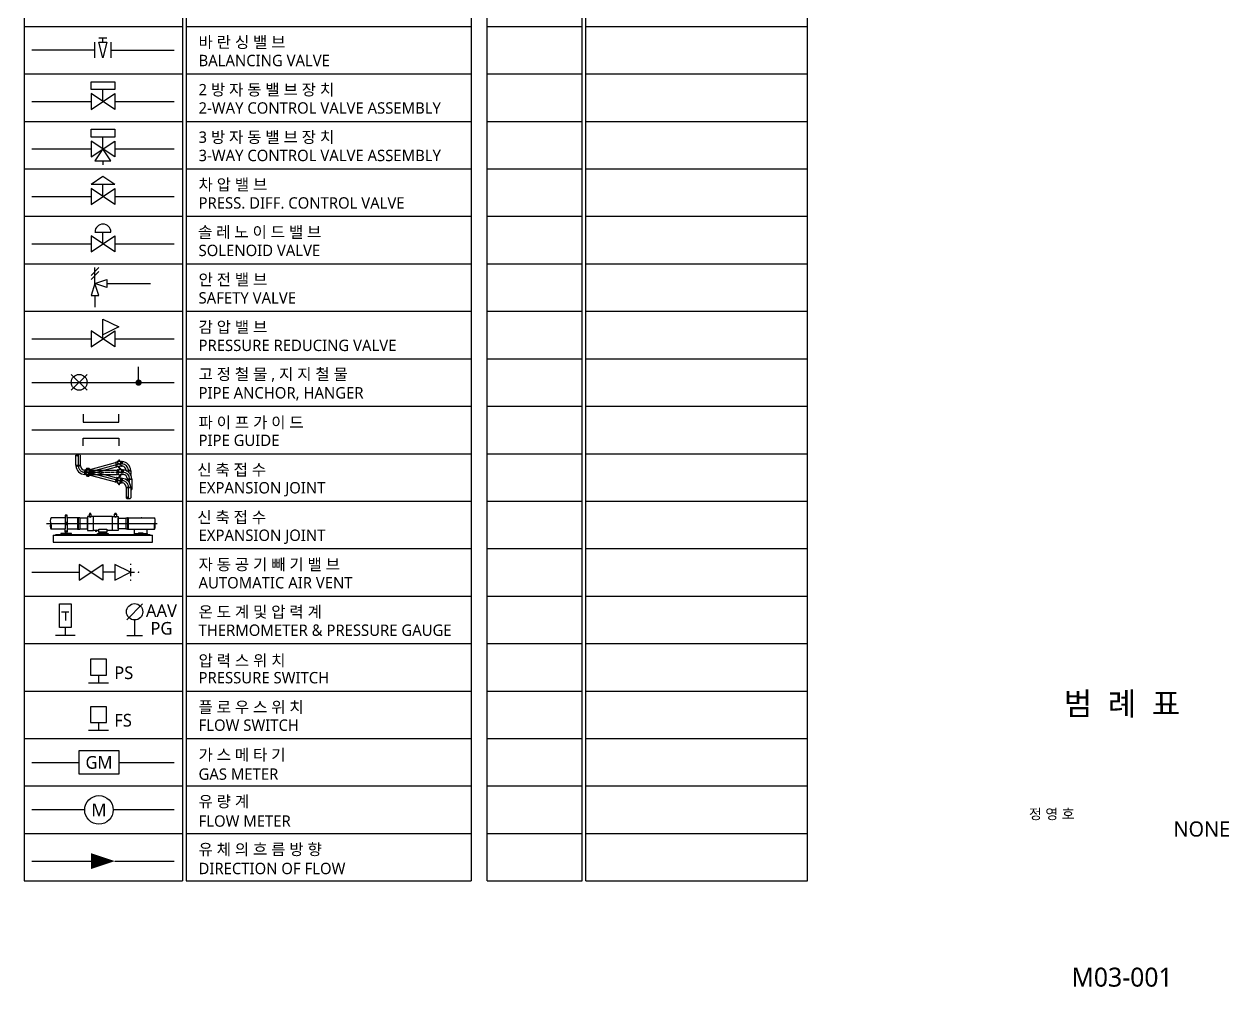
# Model space of a CAD drawing. Header units: millimetres. Extents: x 920 to 1637, y 26 to 565.
# Drawn here: x 1319.5 to 1636.5, y 27.6 to 281.1 of the extents above; entities that cross this region are included whole.
import ezdxf
from ezdxf.enums import TextEntityAlignment as Align

# ---------------------------------------------------------------- set-up
doc = ezdxf.new("R2010")
doc.units = ezdxf.units.MM
for name, pattern in [('BORDER2', [0.875, 0.25, -0.125, 0.25, -0.125, 0, -0.125]), ('CENTER', [35, 30, -2, 1, -2]), ('CENTER2', [32.5, 30, -1, 0.5, -1]), ('HIDDEN', [0.375, 0.25, -0.125])]:
    doc.linetypes.add(name, pattern=pattern)
for name, color, linetype in [('BACK', 8, 'Continuous'), ('PIPE', 3, 'Continuous'), ('SYMBOL', 7, 'Continuous'), ('TE', 2, 'Continuous'), ('TEXT', 2, 'Continuous')]:
    doc.layers.add(name, color=color, linetype=linetype)
doc.styles.add('맑은고딕', font='malgun.ttf')
doc.styles.add('스타일1', font='malgun.ttf')

msp = doc.modelspace()

# ---------------------------------------------------------------- linework, layer by layer
at = {"layer": 'BACK', "color": 5}
for p, q in [((1441.29, 55.5), (1441.29, 529.51)), ((1466.29, 55.5), (1466.29, 529.51)), ((1467.28, 55.5), (1467.28, 529.51)), ((1525.61, 55.5), (1525.61, 529.51)), ((1319.46, 518), (1319.46, 55.5)), ((1437.12, 518), (1437.12, 55.5)), ((1361.13, 405.5), (1361.13, 55.5)), ((1362.12, 405.5), (1362.12, 55.5)), ((1319.46, 280.5), (1361.13, 280.5)), ((1362.12, 280.5), (1437.12, 280.5)), ((1441.29, 280.5), (1466.29, 280.5)), ((1467.28, 280.5), (1525.61, 280.5)), ((1319.46, 268), (1361.13, 268)), ((1362.12, 268), (1437.12, 268)), ((1441.29, 268), (1466.29, 268)), ((1467.28, 268), (1525.61, 268)), ((1319.46, 255.5), (1361.13, 255.5)), ((1362.12, 255.5), (1437.12, 255.5)), ((1441.29, 255.5), (1466.29, 255.5)), ((1467.28, 255.5), (1525.61, 255.5)), ((1319.46, 243), (1361.13, 243)), ((1362.12, 243), (1437.12, 243)), ((1441.29, 243), (1466.29, 243)), ((1467.28, 243), (1525.61, 243)), ((1319.46, 230.5), (1361.13, 230.5)), ((1362.12, 230.5), (1437.12, 230.5)), ((1441.29, 230.5), (1466.29, 230.5)), ((1467.28, 230.5), (1525.61, 230.5)), ((1319.46, 218), (1361.13, 218)), ((1362.12, 218), (1437.12, 218)), ((1441.29, 218), (1466.29, 218)), ((1467.28, 218), (1525.61, 218)), ((1319.46, 205.5), (1361.13, 205.5)), ((1362.12, 205.5), (1437.12, 205.5)), ((1441.29, 205.5), (1466.29, 205.5)), ((1467.28, 205.5), (1525.61, 205.5)), ((1319.46, 193), (1361.13, 193)), ((1362.12, 193), (1437.12, 193)), ((1441.29, 193), (1466.29, 193)), ((1467.28, 193), (1525.61, 193)), ((1319.46, 180.5), (1361.13, 180.5)), ((1362.12, 180.5), (1437.12, 180.5)), ((1441.29, 180.5), (1466.29, 180.5)), ((1467.28, 180.5), (1525.61, 180.5)), ((1319.46, 168), (1361.13, 168)), ((1362.12, 168), (1437.12, 168)), ((1441.29, 168), (1466.29, 168)), ((1467.28, 168), (1525.61, 168)), ((1319.46, 155.5), (1361.13, 155.5)), ((1362.12, 155.5), (1437.12, 155.5)), ((1441.29, 155.5), (1466.29, 155.5)), ((1467.28, 155.5), (1525.61, 155.5)), ((1319.46, 143), (1361.13, 143)), ((1362.12, 143), (1437.12, 143)), ((1441.29, 143), (1466.29, 143)), ((1467.28, 143), (1525.61, 143)), ((1319.46, 130.5), (1361.13, 130.5)), ((1362.12, 130.5), (1437.12, 130.5)), ((1441.29, 130.5), (1466.29, 130.5)), ((1467.28, 130.5), (1525.61, 130.5)), ((1319.46, 118), (1361.13, 118)), ((1362.12, 118), (1437.12, 118)), ((1441.29, 118), (1466.29, 118)), ((1467.28, 118), (1525.61, 118)), ((1319.46, 105.5), (1361.13, 105.5)), ((1362.12, 105.5), (1437.12, 105.5)), ((1441.29, 105.5), (1466.29, 105.5)), ((1467.28, 105.5), (1525.61, 105.5)), ((1319.46, 93), (1361.13, 93)), ((1362.12, 93), (1437.12, 93)), ((1441.29, 93), (1466.29, 93)), ((1467.28, 93), (1525.61, 93)), ((1319.46, 80.5), (1361.13, 80.5)), ((1362.12, 80.5), (1437.12, 80.5)), ((1441.29, 80.5), (1466.29, 80.5)), ((1467.28, 80.5), (1525.61, 80.5)), ((1319.46, 68), (1361.13, 68)), ((1362.12, 68), (1437.12, 68)), ((1441.29, 68), (1466.29, 68)), ((1467.28, 68), (1525.61, 68)), ((1319.46, 55.5), (1361.13, 55.5)), ((1362.12, 55.5), (1437.12, 55.5)), ((1441.29, 55.5), (1466.29, 55.5)), ((1467.28, 55.5), (1525.61, 55.5))]:
    msp.add_line(p, q, dxfattribs=at)
at = {"layer": 'PIPE', "linetype": 'Continuous'}
for p, q in [((1338.12, 274.28), (1321.46, 274.28)), ((1342.29, 274.28), (1358.96, 274.28)), ((1321.46, 260.73), (1337.08, 260.73)), ((1343.33, 260.73), (1358.96, 260.73)), ((1321.46, 248.23), (1337.08, 248.23)), ((1343.33, 248.23), (1358.96, 248.23)), ((1321.46, 235.73), (1337.08, 235.73)), ((1343.33, 235.73), (1358.96, 235.73)), ((1321.46, 223.23), (1337.08, 223.23)), ((1343.33, 223.23), (1358.96, 223.23)), ((1341.25, 212.82), (1352.71, 212.82)), ((1321.46, 198.23), (1337.08, 198.23)), ((1343.33, 198.23), (1358.96, 198.23)), ((1321.46, 186.78), (1358.96, 186.78)), ((1321.46, 174.28), (1358.96, 174.28)), ((1321.46, 136.78), (1333.96, 136.78)), ((1343.33, 136.78), (1340.21, 136.78)), ((1348.54, 124.21), (1348.54, 120.11)), ((1330.31, 122.19), (1330.31, 120.11)), ((1332.92, 120.11), (1327.71, 120.11)), ((1346.46, 120.11), (1350.62, 120.11)), ((1339.04, 109.69), (1339.04, 107.61)), ((1341.64, 107.61), (1336.43, 107.61)), ((1339.04, 97.19), (1339.04, 95.11)), ((1341.64, 95.11), (1336.43, 95.11)), ((1321.46, 86.71), (1333.96, 86.71)), ((1344.38, 86.71), (1358.96, 86.71)), ((1321.46, 74.28), (1335.41, 74.28)), ((1342.93, 74.28), (1358.96, 74.28)), ((1321.46, 60.73), (1337.08, 60.73)), ((1343.33, 60.73), (1358.96, 60.73))]:
    msp.add_line(p, q, dxfattribs=at)
at = {"layer": 'PIPE', "color": 4}
for p, q in [((1333.12, 164.93), (1333.12, 167.65)), ((1333.12, 164.93), (1334.28, 164.93)), ((1334.28, 164.93), (1334.28, 167.65)), ((1333.12, 164.81), (1334.28, 164.81)), ((1336.87, 162.35), (1343.51, 160.58)), ((1337.16, 163.45), (1343.8, 161.67)), ((1343.51, 160.58), (1343.65, 161.12)), ((1343.62, 160.55), (1343.76, 161.09)), ((1344.06, 160.43), (1343.62, 160.55)), ((1343.8, 161.67), (1343.65, 161.13)), ((1343.91, 161.64), (1343.76, 161.1)), ((1344.06, 161.6), (1343.91, 161.64)), ((1346.36, 159.21), (1347.52, 159.21)), ((1346.36, 159.09), (1346.36, 156.37)), ((1346.36, 159.09), (1347.52, 159.09)), ((1347.52, 159.09), (1347.52, 156.37))]:
    msp.add_line(p, q, dxfattribs=at)
at = {"layer": 'PIPE', "color": 1, "linetype": 'CENTER'}
for p, q in [((1333.7, 167.95), (1333.7, 164.81)), ((1335.45, 163.32), (1344.45, 160.91)), ((1346.93, 156.02), (1346.93, 159.21)), ((1325.38, 149.62), (1354.52, 149.62))]:
    msp.add_line(p, q, dxfattribs=at)
at = {"layer": 'PIPE', "color": 9}
for p, q in [((1335.45, 162.9), (1344.45, 165.31)), ((1336.87, 163.86), (1343.51, 165.64)), ((1337.05, 163.67), (1343.91, 163.67)), ((1337.05, 162.54), (1343.91, 162.54)), ((1337.16, 162.77), (1343.8, 164.55)), ((1347.8, 161.29), (1347.8, 158.56))]:
    msp.add_line(p, q, dxfattribs=at)
at = {"layer": 'PIPE', "color": 9, "linetype": 'HIDDEN'}
for p, q in [((1343.51, 165.64), (1343.65, 165.09)), ((1344.06, 165.79), (1343.62, 165.67)), ((1343.62, 165.67), (1343.76, 165.12)), ((1343.8, 164.55), (1343.65, 165.09)), ((1343.91, 164.58), (1343.76, 165.12)), ((1344.06, 166.03), (1344.06, 165.31)), ((1344.06, 166.03), (1344.83, 166.02)), ((1344.06, 164.59), (1344.06, 165.31)), ((1344.33, 166.24), (1344.56, 166.24)), ((1344.33, 166.03), (1344.33, 166.24)), ((1344.56, 166.02), (1344.33, 166.03)), ((1344.37, 166.3), (1344.37, 166.24)), ((1344.37, 166.24), (1344.52, 166.24)), ((1344.4, 165.37), (1344.37, 165.3)), ((1344.37, 165.3), (1344.42, 165.23)), ((1344.41, 166.32), (1344.39, 166.32)), ((1344.47, 165.38), (1344.4, 165.37)), ((1344.5, 166.32), (1344.41, 166.32)), ((1344.41, 166.3), (1344.41, 166.24)), ((1344.42, 165.23), (1344.49, 165.24)), ((1344.52, 165.32), (1344.47, 165.38)), ((1344.48, 166.3), (1344.48, 166.24)), ((1344.49, 165.24), (1344.52, 165.32)), ((1344.52, 166.24), (1344.52, 166.3)), ((1344.56, 166.24), (1344.56, 166.02)), ((1344.83, 166.02), (1344.83, 165.31)), ((1345.04, 165.87), (1344.83, 166.02)), ((1344.83, 164.59), (1344.83, 165.31)), ((1345.13, 165.87), (1345.04, 165.87)), ((1345.04, 165.87), (1345.04, 165.31)), ((1345.04, 164.74), (1345.04, 165.31)), ((1345.13, 165.87), (1345.13, 165.31)), ((1345.13, 164.74), (1345.13, 165.31)), ((1345.25, 165.87), (1345.25, 165.31)), ((1345.25, 164.74), (1345.25, 165.31)), ((1335.42, 163.68), (1335.42, 163.11)), ((1335.42, 163.68), (1335.42, 163.11)), ((1335.42, 162.54), (1335.42, 163.11)), ((1335.42, 162.54), (1335.42, 163.11)), ((1335.43, 163.11), (1345.6, 163.11)), ((1335.69, 163.68), (1335.54, 163.68)), ((1335.85, 163.68), (1335.54, 163.68)), ((1335.54, 163.68), (1335.54, 163.11)), ((1335.54, 163.68), (1335.54, 163.11)), ((1335.54, 162.54), (1335.54, 163.11)), ((1335.54, 162.54), (1335.54, 163.11)), ((1335.68, 163.7), (1336.43, 163.9)), ((1335.68, 163.7), (1335.87, 163.01)), ((1335.85, 163.83), (1335.85, 163.11)), ((1335.85, 163.83), (1336.63, 163.83)), ((1335.85, 162.39), (1335.85, 163.11)), ((1335.85, 162.39), (1336.63, 162.39)), ((1336.05, 162.31), (1335.87, 163.01)), ((1335.89, 163.98), (1336.11, 164.04)), ((1335.94, 163.77), (1335.89, 163.98)), ((1335.91, 164.05), (1335.93, 163.99)), ((1335.94, 164.08), (1335.92, 164.07)), ((1335.93, 163.99), (1336.07, 164.03)), ((1336.04, 164.1), (1335.94, 164.08)), ((1336.17, 163.83), (1335.94, 163.77)), ((1335.95, 164.06), (1335.96, 164)), ((1336.02, 164.08), (1336.04, 164.02)), ((1336.05, 162.31), (1336.8, 162.52)), ((1336.07, 164.03), (1336.06, 164.09)), ((1336.11, 164.04), (1336.17, 163.83)), ((1336.13, 164.04), (1336.36, 164.04)), ((1336.13, 163.83), (1336.13, 164.04)), ((1336.36, 163.83), (1336.13, 163.83)), ((1336.13, 162.39), (1336.13, 162.17)), ((1336.36, 162.39), (1336.13, 162.39)), ((1336.13, 162.17), (1336.36, 162.17)), ((1336.17, 164.11), (1336.17, 164.04)), ((1336.17, 164.04), (1336.32, 164.04)), ((1336.2, 163.17), (1336.17, 163.1)), ((1336.18, 163.16), (1336.17, 163.08)), ((1336.17, 163.1), (1336.21, 163.04)), ((1336.17, 163.08), (1336.23, 163.03)), ((1336.17, 162.11), (1336.17, 162.17)), ((1336.17, 162.17), (1336.32, 162.17)), ((1336.25, 163.19), (1336.18, 163.16)), ((1336.2, 164.12), (1336.19, 164.12)), ((1336.2, 162.1), (1336.19, 162.1)), ((1336.3, 164.12), (1336.2, 164.12)), ((1336.2, 164.11), (1336.2, 164.04)), ((1336.27, 163.18), (1336.2, 163.17)), ((1336.2, 162.11), (1336.2, 162.17)), ((1336.3, 162.1), (1336.2, 162.1)), ((1336.21, 163.04), (1336.29, 163.05)), ((1336.23, 163.03), (1336.3, 163.06)), ((1336.31, 163.14), (1336.25, 163.19)), ((1336.32, 163.12), (1336.27, 163.18)), ((1336.28, 164.11), (1336.28, 164.04)), ((1336.28, 162.11), (1336.28, 162.17)), ((1336.29, 163.05), (1336.32, 163.12)), ((1336.3, 163.06), (1336.31, 163.14)), ((1336.32, 164.04), (1336.32, 164.11)), ((1336.54, 162.44), (1336.32, 162.38)), ((1336.32, 162.38), (1336.37, 162.17)), ((1336.32, 162.17), (1336.32, 162.11)), ((1336.36, 164.04), (1336.36, 163.83)), ((1336.36, 162.17), (1336.36, 162.39)), ((1336.37, 162.17), (1336.6, 162.24)), ((1336.41, 162.18), (1336.56, 162.23)), ((1336.43, 162.13), (1336.41, 162.18)), ((1336.67, 163.81), (1336.43, 163.9)), ((1336.43, 163.9), (1336.62, 163.21)), ((1336.46, 162.14), (1336.45, 162.19)), ((1336.47, 162.12), (1336.45, 162.12)), ((1336.56, 162.15), (1336.47, 162.12)), ((1336.54, 162.16), (1336.52, 162.21)), ((1336.6, 162.24), (1336.54, 162.44)), ((1336.56, 162.23), (1336.58, 162.17)), ((1336.8, 162.52), (1336.62, 163.21)), ((1336.84, 163.67), (1336.63, 163.83)), ((1336.63, 163.83), (1336.63, 163.11)), ((1336.63, 162.39), (1336.63, 163.11)), ((1336.84, 162.54), (1336.63, 162.39)), ((1336.76, 163.83), (1336.67, 163.81)), ((1336.67, 163.81), (1336.82, 163.26)), ((1336.76, 163.83), (1336.91, 163.29)), ((1336.96, 162.72), (1336.8, 162.52)), ((1336.96, 162.72), (1336.82, 163.26)), ((1336.93, 163.68), (1336.84, 163.68)), ((1336.84, 163.68), (1336.84, 163.11)), ((1336.84, 162.54), (1336.84, 163.11)), ((1336.93, 162.54), (1336.84, 162.54)), ((1336.87, 163.86), (1337.02, 163.32)), ((1337.05, 162.74), (1336.91, 163.29)), ((1336.93, 163.68), (1336.93, 163.11)), ((1336.93, 162.54), (1336.93, 163.11)), ((1337.05, 162.74), (1336.96, 162.72)), ((1337.16, 162.77), (1337.02, 163.32)), ((1337.05, 163.67), (1337.05, 163.11)), ((1337.05, 162.54), (1337.05, 163.11)), ((1344.06, 164.62), (1343.91, 164.58)), ((1343.91, 163.68), (1343.91, 163.11)), ((1343.91, 162.54), (1343.91, 163.11)), ((1344.35, 163.67), (1344.03, 163.67)), ((1344.03, 163.67), (1344.03, 163.11)), ((1344.03, 162.54), (1344.03, 163.11)), ((1344.35, 162.54), (1344.03, 162.54)), ((1344.06, 164.59), (1344.83, 164.59)), ((1344.56, 164.59), (1344.33, 164.59)), ((1344.33, 164.59), (1344.33, 164.37)), ((1344.33, 164.37), (1344.56, 164.37)), ((1344.35, 163.83), (1344.35, 163.11)), ((1344.35, 163.83), (1345.12, 163.83)), ((1344.35, 162.39), (1344.35, 163.11)), ((1344.35, 162.39), (1345.12, 162.39)), ((1344.37, 164.31), (1344.37, 164.37)), ((1344.37, 164.37), (1344.52, 164.37)), ((1344.41, 164.29), (1344.39, 164.29)), ((1344.41, 164.31), (1344.41, 164.37)), ((1344.5, 164.29), (1344.41, 164.29)), ((1344.48, 164.31), (1344.48, 164.37)), ((1344.52, 164.37), (1344.52, 164.31)), ((1344.56, 164.37), (1344.56, 164.59)), ((1344.62, 163.83), (1344.62, 164.04)), ((1344.62, 164.04), (1344.85, 164.04)), ((1344.85, 163.83), (1344.62, 163.83)), ((1344.62, 162.39), (1344.62, 162.17)), ((1344.85, 162.39), (1344.62, 162.39)), ((1344.62, 162.17), (1344.85, 162.17)), ((1344.66, 164.11), (1344.66, 164.04)), ((1344.66, 164.04), (1344.81, 164.04)), ((1344.69, 163.17), (1344.66, 163.1)), ((1344.66, 163.1), (1344.71, 163.04)), ((1344.66, 162.11), (1344.66, 162.17)), ((1344.66, 162.17), (1344.81, 162.17)), ((1344.7, 164.12), (1344.68, 164.12)), ((1344.7, 162.1), (1344.68, 162.1)), ((1344.76, 163.18), (1344.69, 163.17)), ((1344.79, 164.12), (1344.7, 164.12)), ((1344.7, 164.11), (1344.7, 164.04)), ((1344.7, 162.11), (1344.7, 162.17)), ((1344.79, 162.1), (1344.7, 162.1)), ((1344.71, 163.04), (1344.78, 163.05)), ((1344.81, 163.12), (1344.76, 163.18)), ((1344.77, 164.11), (1344.77, 164.04)), ((1344.77, 162.11), (1344.77, 162.17)), ((1344.78, 163.05), (1344.81, 163.12)), ((1344.81, 164.04), (1344.81, 164.11)), ((1344.81, 162.17), (1344.81, 162.11)), ((1345.04, 164.74), (1344.83, 164.59)), ((1344.85, 164.04), (1344.85, 163.83)), ((1344.85, 162.17), (1344.85, 162.39)), ((1345.13, 164.74), (1345.04, 164.74)), ((1345.33, 163.67), (1345.12, 163.83)), ((1345.12, 163.83), (1345.12, 163.11)), ((1345.12, 162.39), (1345.12, 163.11)), ((1345.33, 162.54), (1345.12, 162.39)), ((1345.42, 163.67), (1345.33, 163.67)), ((1345.33, 163.67), (1345.33, 163.11)), ((1345.33, 162.54), (1345.33, 163.11)), ((1345.42, 162.54), (1345.33, 162.54)), ((1345.42, 163.67), (1345.42, 163.11)), ((1345.42, 162.54), (1345.42, 163.11)), ((1345.54, 163.67), (1345.54, 163.11)), ((1345.54, 162.54), (1345.54, 163.11)), ((1346.36, 163.6), (1347.52, 163.6)), ((1346.36, 163.49), (1347.52, 163.49)), ((1346.93, 163.17), (1346.93, 163.6)), ((1347.52, 163.49), (1347.52, 162.47)), ((1346.65, 161.4), (1347.8, 161.4)), ((1346.65, 161.29), (1346.65, 160.96)), ((1346.65, 161.29), (1347.8, 161.29)), ((1347.22, 160.29), (1347.22, 161.4))]:
    msp.add_line(p, q, dxfattribs=at)
at = {"layer": 'PIPE', "color": 10}
for p, q in [((1335.42, 163.68), (1335.42, 163.11)), ((1335.42, 162.54), (1335.42, 163.11)), ((1335.99, 163.68), (1335.54, 163.68)), ((1335.54, 163.68), (1335.54, 163.11)), ((1335.54, 162.54), (1335.54, 163.11)), ((1335.69, 162.54), (1335.54, 162.54)), ((1335.68, 162.51), (1335.87, 163.21)), ((1335.68, 162.51), (1336.43, 162.31)), ((1336.05, 163.91), (1335.87, 163.21)), ((1335.89, 162.23), (1336.11, 162.18)), ((1335.91, 162.17), (1335.93, 162.22)), ((1335.94, 162.14), (1335.92, 162.15)), ((1335.93, 162.22), (1336.07, 162.19)), ((1336.17, 162.38), (1335.94, 162.44)), ((1336.04, 162.12), (1335.94, 162.14)), ((1335.95, 162.16), (1335.96, 162.21)), ((1336.02, 162.14), (1336.04, 162.2)), ((1336.05, 163.91), (1336.8, 163.7)), ((1336.07, 162.19), (1336.06, 162.13)), ((1336.11, 162.18), (1336.17, 162.38)), ((1336.17, 163.14), (1336.23, 163.19)), ((1336.18, 163.06), (1336.17, 163.14)), ((1336.25, 163.03), (1336.18, 163.06)), ((1336.23, 163.19), (1336.3, 163.16)), ((1336.31, 163.08), (1336.25, 163.03)), ((1336.3, 163.16), (1336.31, 163.08)), ((1336.54, 163.77), (1336.32, 163.83)), ((1336.37, 164.04), (1336.6, 163.98)), ((1336.43, 164.09), (1336.41, 164.03)), ((1336.41, 164.03), (1336.56, 163.99)), ((1336.43, 162.31), (1336.62, 163.01)), ((1336.67, 162.41), (1336.43, 162.31)), ((1336.47, 164.1), (1336.45, 164.1)), ((1336.46, 164.08), (1336.45, 164.02)), ((1336.56, 164.07), (1336.47, 164.1)), ((1336.54, 164.06), (1336.52, 164)), ((1336.6, 163.98), (1336.54, 163.77)), ((1336.56, 163.99), (1336.58, 164.05)), ((1336.8, 163.7), (1336.62, 163.01)), ((1336.67, 162.41), (1336.82, 162.96)), ((1336.76, 162.38), (1336.67, 162.41)), ((1336.76, 162.38), (1336.91, 162.93)), ((1336.96, 163.5), (1336.8, 163.7)), ((1336.96, 163.5), (1336.82, 162.96)), ((1336.87, 162.35), (1337.02, 162.9)), ((1337.05, 163.48), (1336.91, 162.93)), ((1337.05, 163.48), (1336.96, 163.5)), ((1337.16, 163.45), (1337.02, 162.9)), ((1344.33, 161.85), (1344.56, 161.85)), ((1344.37, 161.91), (1344.37, 161.85)), ((1344.37, 161.85), (1344.52, 161.85)), ((1344.41, 161.93), (1344.39, 161.93)), ((1344.5, 161.92), (1344.41, 161.93)), ((1344.41, 161.91), (1344.41, 161.85)), ((1344.48, 161.91), (1344.48, 161.85)), ((1344.52, 161.85), (1344.52, 161.91)), ((1344.56, 161.85), (1344.56, 161.63)), ((1344.06, 161.63), (1344.06, 160.91)), ((1344.06, 161.63), (1344.83, 161.63)), ((1344.06, 160.19), (1344.06, 160.91)), ((1344.06, 160.19), (1344.83, 160.19)), ((1344.56, 161.63), (1344.33, 161.63)), ((1344.56, 160.19), (1344.33, 160.19)), ((1344.33, 159.98), (1344.56, 159.98)), ((1344.37, 160.92), (1344.42, 160.98)), ((1344.4, 160.85), (1344.37, 160.92)), ((1344.37, 159.91), (1344.37, 159.98)), ((1344.37, 159.98), (1344.52, 159.98)), ((1344.41, 159.9), (1344.39, 159.9)), ((1344.47, 160.84), (1344.4, 160.85)), ((1344.41, 159.91), (1344.41, 159.98)), ((1344.5, 159.9), (1344.41, 159.9)), ((1344.42, 160.98), (1344.49, 160.97)), ((1344.52, 160.9), (1344.47, 160.84)), ((1344.48, 159.91), (1344.48, 159.98)), ((1344.49, 160.97), (1344.52, 160.9)), ((1344.52, 159.98), (1344.52, 159.91)), ((1344.56, 159.98), (1344.56, 160.19)), ((1344.83, 161.63), (1344.83, 160.91)), ((1345.04, 161.48), (1344.83, 161.63)), ((1344.83, 160.19), (1344.83, 160.91)), ((1345.04, 160.35), (1344.83, 160.19)), ((1345.04, 161.48), (1345.04, 160.91)), ((1345.13, 161.48), (1345.04, 161.48)), ((1345.04, 160.35), (1345.04, 160.91)), ((1345.13, 160.35), (1345.04, 160.35)), ((1345.13, 161.48), (1345.13, 160.91)), ((1345.13, 160.35), (1345.13, 160.91)), ((1345.25, 161.48), (1345.25, 160.91)), ((1345.25, 160.35), (1345.25, 160.91))]:
    msp.add_line(p, q, dxfattribs=at)
at = {"layer": 'PIPE', "color": 253, "linetype": 'HIDDEN'}
msp.add_line((1335.85, 162.54), (1335.54, 162.54), dxfattribs=at)
at = {"layer": 'PIPE', "color": 10, "linetype": 'HIDDEN'}
for p, q in [((1335.69, 162.54), (1335.54, 162.54)), ((1335.94, 162.44), (1335.89, 162.23)), ((1336.32, 163.83), (1336.37, 164.04)), ((1344.33, 161.63), (1344.33, 161.85)), ((1344.33, 160.19), (1344.33, 159.98))]:
    msp.add_line(p, q, dxfattribs=at)
at = {"layer": 'PIPE', "color": 3}
for p, q in [((1336.67, 152.22), (1336.67, 152.07)), ((1336.76, 152.25), (1336.71, 152.25)), ((1336.94, 152.25), (1336.76, 152.25)), ((1336.76, 152.22), (1336.76, 152.07)), ((1336.99, 152.25), (1336.94, 152.25)), ((1336.94, 152.07), (1336.94, 152.22)), ((1337.03, 152.07), (1337.03, 152.22)), ((1343.31, 152.07), (1343.31, 152.22)), ((1343.35, 152.25), (1343.4, 152.25)), ((1343.4, 152.25), (1343.58, 152.25)), ((1343.4, 152.07), (1343.4, 152.22)), ((1343.58, 152.25), (1343.63, 152.25)), ((1343.58, 152.22), (1343.58, 152.07)), ((1343.67, 152.22), (1343.67, 152.07)), ((1333.48, 151.08), (1333.48, 148.15)), ((1333.48, 151.08), (1333.57, 150.99)), ((1333.66, 151.08), (1333.57, 150.99)), ((1333.57, 148.24), (1333.57, 150.99)), ((1333.66, 151.08), (1333.66, 148.15)), ((1334.12, 151.08), (1333.66, 151.08)), ((1334.12, 150.99), (1334.12, 151.08)), ((1336.14, 150.99), (1334.12, 150.99)), ((1334.12, 150.99), (1334.12, 148.24)), ((1336.14, 151.45), (1336.14, 147.78)), ((1336.52, 151.45), (1336.14, 151.45)), ((1336.14, 148.24), (1336.14, 150.99)), ((1336.58, 151.52), (1336.51, 151.45)), ((1337.13, 152.07), (1336.58, 152.07)), ((1336.58, 152.07), (1336.58, 151.52)), ((1336.67, 152.07), (1337.03, 152.07)), ((1337.13, 151.52), (1337.13, 152.07)), ((1337.13, 151.52), (1337.19, 151.45)), ((1337.7, 151.45), (1337.19, 151.45)), ((1337.7, 147.78), (1337.7, 151.45)), ((1342.65, 151.45), (1337.7, 151.45)), ((1342.65, 151.45), (1342.65, 147.78)), ((1342.65, 151.45), (1343.16, 151.45)), ((1343.21, 151.52), (1343.15, 151.45)), ((1343.21, 152.07), (1343.76, 152.07)), ((1343.21, 151.52), (1343.21, 152.07)), ((1343.67, 152.07), (1343.31, 152.07)), ((1343.76, 152.07), (1343.76, 151.52)), ((1343.76, 151.52), (1343.83, 151.45)), ((1343.82, 151.45), (1344.2, 151.45)), ((1344.2, 151.45), (1344.2, 147.78)), ((1344.2, 150.99), (1346.22, 150.99)), ((1344.2, 148.24), (1344.2, 150.99)), ((1346.22, 151.08), (1346.68, 151.08)), ((1346.22, 150.99), (1346.22, 151.08)), ((1346.22, 150.99), (1346.22, 148.24)), ((1346.68, 151.08), (1346.68, 148.15)), ((1346.68, 151.08), (1346.77, 150.99)), ((1346.86, 151.08), (1346.77, 150.99)), ((1346.77, 148.24), (1346.77, 150.99)), ((1346.86, 151.08), (1346.86, 148.15)), ((1333.48, 148.15), (1333.57, 148.24)), ((1333.66, 148.15), (1333.57, 148.24)), ((1333.66, 148.15), (1334.12, 148.15)), ((1334.12, 148.24), (1336.14, 148.24)), ((1334.12, 148.15), (1334.12, 148.24)), ((1336.14, 147.78), (1337.7, 147.78)), ((1338.26, 147.78), (1337.7, 147.78)), ((1338.26, 147.78), (1338.26, 147.6)), ((1338.26, 147.6), (1338.54, 147.6)), ((1338.31, 147.51), (1338.31, 147.6)), ((1338.31, 147.6), (1338.49, 147.6)), ((1338.49, 147.51), (1338.31, 147.51)), ((1338.35, 147.51), (1338.35, 147.6)), ((1338.44, 147.6), (1338.44, 147.51)), ((1338.49, 147.6), (1338.49, 147.51)), ((1339.12, 147.78), (1338.54, 147.78)), ((1338.54, 147.6), (1338.54, 147.78)), ((1342.65, 147.78), (1341.22, 147.78)), ((1344.2, 147.78), (1342.65, 147.78)), ((1346.22, 148.24), (1344.2, 148.24)), ((1346.22, 148.15), (1346.22, 148.24)), ((1346.68, 148.15), (1346.22, 148.15)), ((1346.68, 148.15), (1346.77, 148.24)), ((1346.86, 148.15), (1346.77, 148.24))]:
    msp.add_line(p, q, dxfattribs=at)
at = {"layer": 'PIPE'}
for p, q in [((1330.27, 151.08), (1326.56, 151.08)), ((1330.27, 151.82), (1330.27, 151.63)), ((1330.82, 151.82), (1330.27, 151.82)), ((1330.27, 151.63), (1330.27, 150.99)), ((1330.82, 151.63), (1330.27, 151.63)), ((1330.27, 150.99), (1330.27, 148.24)), ((1330.82, 149.71), (1330.27, 149.71)), ((1330.82, 149.62), (1330.27, 149.62)), ((1330.82, 149.52), (1330.27, 149.52)), ((1330.36, 149.86), (1330.36, 149.71)), ((1330.36, 149.71), (1330.73, 149.71)), ((1330.36, 149.52), (1330.73, 149.52)), ((1330.36, 149.38), (1330.36, 149.52)), ((1330.45, 149.89), (1330.41, 149.89)), ((1330.45, 149.34), (1330.41, 149.34)), ((1330.41, 149.3), (1330.41, 149.34)), ((1330.68, 149.3), (1330.41, 149.3)), ((1330.64, 149.89), (1330.45, 149.89)), ((1330.45, 149.86), (1330.45, 149.71)), ((1330.45, 149.38), (1330.45, 149.52)), ((1330.64, 149.34), (1330.45, 149.34)), ((1330.68, 149.89), (1330.64, 149.89)), ((1330.64, 149.71), (1330.64, 149.86)), ((1330.64, 149.52), (1330.64, 149.38)), ((1330.68, 149.34), (1330.64, 149.34)), ((1330.68, 149.34), (1330.68, 149.3)), ((1330.73, 149.71), (1330.73, 149.86)), ((1330.73, 149.52), (1330.73, 149.38)), ((1330.82, 151.63), (1330.82, 151.82)), ((1330.82, 150.99), (1330.82, 151.63)), ((1333.48, 151.08), (1330.82, 151.08)), ((1330.82, 150.99), (1330.82, 148.24)), ((1346.86, 151.08), (1353.78, 151.08)), ((1330.27, 148.15), (1326.56, 148.15)), ((1327.11, 146.55), (1353.23, 146.55)), ((1327.11, 146.55), (1327.11, 144.71)), ((1327.8, 146.68), (1352.55, 146.68)), ((1327.8, 146.55), (1327.8, 146.68)), ((1352.55, 146.55), (1327.8, 146.55)), ((1331.92, 146.96), (1329.17, 146.96)), ((1329.17, 146.96), (1329.17, 146.68)), ((1329.17, 146.68), (1331.92, 146.68)), ((1329.35, 146.96), (1329.35, 146.68)), ((1329.63, 146.96), (1329.63, 146.68)), ((1330.27, 147.6), (1330.27, 148.24)), ((1330.27, 147.42), (1330.27, 147.6)), ((1330.82, 147.6), (1330.27, 147.6)), ((1330.27, 147.42), (1330.27, 146.96)), ((1330.82, 147.42), (1330.27, 147.42)), ((1330.27, 146.96), (1330.82, 146.96)), ((1330.82, 148.24), (1330.82, 147.6)), ((1333.48, 148.15), (1330.82, 148.15)), ((1330.82, 147.6), (1330.82, 147.42)), ((1330.82, 146.96), (1330.82, 147.42)), ((1331.46, 146.68), (1331.46, 146.96)), ((1331.74, 146.68), (1331.74, 146.96)), ((1331.92, 146.68), (1331.92, 146.96)), ((1338.8, 146.96), (1341.55, 146.96)), ((1338.8, 146.68), (1338.8, 146.96)), ((1338.8, 146.68), (1341.55, 146.68)), ((1338.98, 146.68), (1338.98, 146.96)), ((1339.12, 148.12), (1341.22, 148.12)), ((1339.12, 147.32), (1339.12, 148.12)), ((1341.22, 147.32), (1339.12, 147.32)), ((1339.25, 146.68), (1339.25, 146.96)), ((1339.44, 147.32), (1340.9, 147.32)), ((1339.44, 146.96), (1339.44, 147.32)), ((1340.9, 146.96), (1339.44, 146.96)), ((1340.45, 146.96), (1339.9, 146.96)), ((1340.9, 147.32), (1340.9, 146.96)), ((1341.09, 146.96), (1341.09, 146.68)), ((1341.22, 148.12), (1341.22, 147.32)), ((1341.36, 146.96), (1341.36, 146.68)), ((1341.55, 146.96), (1341.55, 146.68)), ((1346.86, 148.15), (1353.78, 148.15)), ((1348.49, 146.96), (1348.49, 148.15)), ((1348.49, 146.96), (1349.6, 146.96)), ((1348.49, 146.68), (1348.49, 146.96)), ((1351.85, 146.68), (1348.49, 146.68)), ((1349.6, 147.15), (1350.74, 147.15)), ((1349.6, 147.15), (1349.6, 146.68)), ((1350.74, 147.15), (1350.74, 146.68)), ((1350.74, 146.96), (1351.85, 146.96)), ((1351.85, 146.96), (1351.85, 148.15)), ((1351.85, 146.96), (1351.85, 146.68)), ((1352.55, 146.68), (1352.55, 146.55)), ((1353.23, 144.71), (1353.23, 146.55)), ((1327.11, 144.71), (1353.23, 144.71))]:
    msp.add_line(p, q, dxfattribs=at)
at = {"layer": 'PIPE', "color": 1, "linetype": 'BORDER2'}
for p, q in [((1329.49, 146.5), (1329.49, 147.19)), ((1331.6, 146.5), (1331.6, 147.19)), ((1339.12, 146.5), (1339.12, 147.19)), ((1341.22, 146.5), (1341.22, 147.19))]:
    msp.add_line(p, q, dxfattribs=at)
at = {"layer": 'PIPE', "linetype": 'Continuous'}
msp.add_lwpolyline([(1337.08, 60.73, 4.17, 0, 0), (1343.33, 60.73, 0, 0, 0)], format="xyseb", dxfattribs=at)
at = {"layer": 'PIPE', "color": 9, "linetype": 'HIDDEN'}
for centre in [(1344.45, 165.31), (1336.24, 163.11), (1336.24, 163.11), (1344.73, 163.11)]:
    msp.add_circle(centre, 0.116, dxfattribs=at)
at = {"layer": 'PIPE', "color": 10}
for centre in [(1336.24, 163.11), (1344.45, 160.91)]:
    msp.add_circle(centre, 0.116, dxfattribs=at)
at = {"layer": 'PIPE', "color": 4}
for centre, radius, start, end in [((1333.12, 164.87), 0.0578, 89.8604, 269.8604), ((1333.41, 167.52), 0.319, 24.9546, 154.959), ((1333.41, 167.79), 0.319, 205.041, 335.0454), ((1333.41, 167.52), 0.295, 27.0578, 152.9422), ((1333.41, 167.79), 0.295, 207.0578, 332.9422), ((1333.99, 167.52), 0.319, 24.8682, 155.0454), ((1334.28, 164.87), 0.0578, 270.1396, 90.1396), ((1335.46, 164.87), 2.34, 181.4156, 269.1373), ((1335.46, 164.87), 1.18, 182.7979, 268.3023), ((1343.85, 161.66), 0.0578, 344.7282, 164.7282), ((1343.56, 160.56), 0.0578, 165.2718, 345.2718), ((1345.19, 159.15), 2.32, 1.3552, 88.6056), ((1345.14, 159.13), 1.22, 3.6206, 85.066), ((1346.36, 159.15), 0.0578, 90.1396, 270.1396), ((1347.52, 159.15), 0.0578, 269.8604, 89.8604), ((1346.65, 156.23), 0.319, 24.9546, 154.959), ((1346.65, 156.5), 0.319, 205.041, 335.0454), ((1346.65, 156.23), 0.295, 27.0578, 152.9422), ((1346.65, 156.5), 0.295, 207.0578, 332.9422), ((1347.23, 156.5), 0.319, 204.9546, 335.1318)]:
    msp.add_arc(centre, radius, start, end, dxfattribs=at)
at = {"layer": 'PIPE', "color": 9, "linetype": 'HIDDEN'}
for centre, radius, start, end in [((1343.56, 165.66), 0.0578, 14.7282, 194.7282), ((1344.39, 166.3), 0.0197, 11.9283, 167.8073), ((1344.45, 166.26), 0.0554, 45.8256, 133.9101), ((1344.5, 166.3), 0.0197, 11.9283, 167.8073), ((1345.19, 165.87), 0.0578, 359.7282, 179.7282), ((1335.93, 164.05), 0.0197, 26.9283, 182.8073), ((1335.99, 164.03), 0.0554, 60.8255, 148.9101), ((1336.04, 164.08), 0.0197, 26.9283, 182.8073), ((1336.19, 164.1), 0.0197, 11.9283, 167.8073), ((1336.19, 162.12), 0.0197, 192.1927, 348.0717), ((1336.24, 164.07), 0.0554, 45.8256, 133.9101), ((1336.24, 162.15), 0.0554, 226.0899, 314.1744), ((1336.3, 164.1), 0.0197, 11.9283, 167.8073), ((1336.3, 162.12), 0.0197, 192.1927, 348.0717), ((1336.44, 162.13), 0.0197, 207.1927, 3.0717), ((1336.49, 162.18), 0.0554, 241.0899, 329.1744), ((1336.56, 162.16), 0.0197, 207.1927, 3.0717), ((1336.82, 163.85), 0.0578, 14.7282, 194.7282), ((1336.99, 163.67), 0.0578, 359.7282, 179.7282), ((1336.99, 162.54), 0.0578, 180.2718, 0.2718), ((1337.11, 162.76), 0.0578, 195.2718, 15.2718), ((1343.85, 164.56), 0.0578, 195.2718, 15.2718), ((1343.97, 163.67), 0.0578, 359.7282, 179.7282), ((1343.97, 162.54), 0.0578, 180.2718, 0.2718), ((1344.39, 164.31), 0.0197, 192.1927, 348.0717), ((1344.45, 164.35), 0.0554, 226.0899, 314.1744), ((1344.5, 164.31), 0.0197, 192.1927, 348.0717), ((1344.68, 164.1), 0.0197, 11.9283, 167.8073), ((1344.68, 162.12), 0.0197, 192.1927, 348.0717), ((1344.73, 164.07), 0.0554, 45.8256, 133.9101), ((1344.73, 162.15), 0.0554, 226.0899, 314.1744), ((1344.79, 164.1), 0.0197, 11.9283, 167.8073), ((1344.79, 162.12), 0.0197, 192.1927, 348.0717), ((1345.19, 164.74), 0.0578, 180.2718, 0.2718), ((1345.48, 163.67), 0.0578, 359.7282, 179.7282), ((1345.48, 162.54), 0.0578, 180.2718, 0.2718), ((1346.36, 163.54), 0.0578, 90.1396, 270.1396), ((1347.52, 163.54), 0.0578, 269.8604, 89.8604), ((1346.65, 161.35), 0.0578, 90.1396, 270.1396), ((1347.52, 158.7), 0.319, 270.0383, 335.1318), ((1347.8, 161.35), 0.0578, 269.8604, 89.8604)]:
    msp.add_arc(centre, radius, start, end, dxfattribs=at)
at = {"layer": 'PIPE', "color": 9}
for centre, radius, start, end in [((1345.19, 163.55), 2.32, 1.3552, 88.6056), ((1345.17, 163.55), 1.77, 1.8043, 87.3383), ((1345.14, 163.53), 1.22, 3.6206, 85.066), ((1345.48, 161.35), 2.32, 1.3552, 88.6056), ((1345.46, 161.35), 1.77, 1.8043, 87.3383), ((1345.43, 161.33), 1.22, 3.6206, 85.066)]:
    msp.add_arc(centre, radius, start, end, dxfattribs=at)
at = {"layer": 'PIPE', "color": 1, "linetype": 'CENTER'}
for centre, radius, start, end in [((1335.46, 164.87), 1.76, 181.9348, 268.9583), ((1345.17, 159.15), 1.77, 1.8043, 87.3383)]:
    msp.add_arc(centre, radius, start, end, dxfattribs=at)
at = {"layer": 'PIPE', "color": 10}
for centre, radius, start, end in [((1335.48, 163.68), 0.0578, 359.7282, 179.7282), ((1335.48, 162.54), 0.0578, 180.2718, 0.2718), ((1335.93, 162.16), 0.0197, 177.1927, 333.0717), ((1335.99, 162.18), 0.0554, 211.0899, 299.1745), ((1336.04, 162.13), 0.0197, 177.1927, 333.0717), ((1336.44, 164.08), 0.0197, 356.9283, 152.8073), ((1336.49, 164.03), 0.0554, 30.8256, 118.9101), ((1336.56, 164.05), 0.0197, 356.9283, 152.8073), ((1336.82, 162.37), 0.0578, 165.2718, 345.2718), ((1337.11, 163.46), 0.0578, 344.7282, 164.7282), ((1344.39, 161.91), 0.0197, 11.9283, 167.8073), ((1344.45, 161.87), 0.0554, 45.8256, 133.9101), ((1344.5, 161.91), 0.0197, 11.9283, 167.8073), ((1344.39, 159.92), 0.0197, 192.1927, 348.0717), ((1344.45, 159.95), 0.0554, 226.0899, 314.1744), ((1344.5, 159.92), 0.0197, 192.1927, 348.0717), ((1345.19, 161.48), 0.0578, 359.7282, 179.7282), ((1345.19, 160.35), 0.0578, 180.2718, 0.2718)]:
    msp.add_arc(centre, radius, start, end, dxfattribs=at)
at = {"layer": 'PIPE', "color": 3}
for centre, radius, start, end in [((1336.71, 152.21), 0.0474, 14.806, 165.194), ((1336.85, 152.12), 0.137, 47.8856, 132.1144), ((1336.99, 152.21), 0.0474, 14.806, 165.194), ((1343.35, 152.21), 0.0474, 14.806, 165.194), ((1343.49, 152.12), 0.137, 47.8856, 132.1144), ((1343.63, 152.21), 0.0474, 14.806, 165.194), ((1333.57, 150.99), 0.13, 45, 135), ((1336.85, 151.84), 0.516, 229.5479, 310.4521), ((1336.85, 151.84), 0.424, 229.5479, 310.4521), ((1343.49, 151.84), 0.516, 229.5479, 310.4521), ((1343.49, 151.84), 0.424, 229.5479, 310.4521), ((1346.77, 150.99), 0.13, 45, 135), ((1333.57, 148.24), 0.13, 225, 315), ((1338.4, 147.62), 0.217, 50.6222, 129.3778), ((1346.77, 148.24), 0.13, 225, 315)]:
    msp.add_arc(centre, radius, start, end, dxfattribs=at)
at = {"layer": 'PIPE', "linetype": 'CENTER2'}
for centre, radius, start, end in [((1327.99, 150.3), 1.63, 151.4582, 204.9349), ((1327.99, 148.93), 1.63, 155.0651, 208.5418), ((1324.54, 148.82), 2.12, 341.6015, 22.0054), ((1355.8, 148.82), 2.12, 157.9946, 198.3985), ((1352.35, 150.3), 1.63, 335.0651, 28.5418), ((1352.35, 148.93), 1.63, 331.4582, 24.9349)]:
    msp.add_arc(centre, radius, start, end, dxfattribs=at)
at = {"layer": 'PIPE'}
for centre, radius, start, end in [((1330.41, 149.84), 0.0474, 14.806, 165.194), ((1330.41, 149.39), 0.0474, 194.806, 345.194), ((1330.55, 149.75), 0.137, 47.8856, 132.1144), ((1330.55, 149.48), 0.137, 227.8856, 312.1144), ((1330.68, 149.84), 0.0474, 14.806, 165.194), ((1330.68, 149.39), 0.0474, 194.806, 345.194)]:
    msp.add_arc(centre, radius, start, end, dxfattribs=at)
at = {"layer": 'PIPE', "color": 0, "linetype": 'ByBlock'}
for p in [(1344.45, 165.31), (1344.45, 165.31), (1335.45, 163.32), (1335.45, 162.9), (1336.24, 163.11), (1346.93, 163.86), (1347.22, 161.4), (1350.32, 151.08)]:
    msp.add_point(p, dxfattribs=at)
at = {"layer": 'PIPE', "color": 9, "linetype": 'HIDDEN'}
for p in [(1344.46, 166.32), (1335.99, 164.09), (1336.25, 164.12), (1336.25, 162.1), (1336.51, 162.13), (1344.46, 164.29), (1344.74, 164.12), (1344.74, 162.1)]:
    msp.add_point(p, dxfattribs=at)
at = {"layer": 'PIPE', "color": 10, "linetype": 'ByBlock'}
for p in [(1335.99, 162.13), (1336.51, 164.08), (1344.46, 161.93), (1344.45, 160.91), (1344.45, 160.91), (1344.45, 160.91), (1344.46, 159.9)]:
    msp.add_point(p, dxfattribs=at)
at = {"layer": 'PIPE', "color": 3, "linetype": 'ByBlock'}
msp.add_point((1346.77, 151.12), dxfattribs=at)
at = {"layer": 'SYMBOL', "linetype": 'Continuous'}
for p, q in [((1333.96, 89.83), (1344.38, 89.83)), ((1333.96, 83.58), (1333.96, 89.83)), ((1344.38, 89.83), (1344.38, 83.58)), ((1344.38, 83.58), (1333.96, 83.58))]:
    msp.add_line(p, q, dxfattribs=at)
msp.add_circle((1339.17, 74.21), 3.76, dxfattribs=at)
at = {"layer": 'TE'}
for p, q in [((1338.12, 272.19), (1338.12, 276.36)), ((1341.25, 277.4), (1339.17, 277.4)), ((1340.21, 272.19), (1339.17, 276.36)), ((1339.17, 276.36), (1341.25, 276.36)), ((1340.21, 276.36), (1340.21, 277.4)), ((1341.25, 276.36), (1340.21, 272.19)), ((1342.29, 276.36), (1342.29, 272.19)), ((1337.08, 265.94), (1343.33, 265.94)), ((1337.08, 263.86), (1337.08, 265.94)), ((1343.33, 263.86), (1337.08, 263.86)), ((1340.21, 260.73), (1340.21, 263.86)), ((1343.33, 265.94), (1343.33, 263.86)), ((1337.08, 258.65), (1343.33, 262.82)), ((1343.33, 258.65), (1337.08, 262.82)), ((1337.08, 262.82), (1337.08, 258.65)), ((1343.33, 262.82), (1343.33, 258.65)), ((1337.08, 253.44), (1343.33, 253.44)), ((1337.08, 251.36), (1337.08, 253.44)), ((1343.33, 251.36), (1337.08, 251.36)), ((1340.21, 248.23), (1340.21, 251.36)), ((1343.33, 253.44), (1343.33, 251.36)), ((1337.08, 246.15), (1343.33, 250.32)), ((1343.33, 246.15), (1337.08, 250.32)), ((1337.08, 250.32), (1337.08, 246.15)), ((1340.21, 248.23), (1338.12, 245.11)), ((1342.29, 245.11), (1340.21, 248.23)), ((1343.33, 250.32), (1343.33, 246.15)), ((1338.12, 245.11), (1342.29, 245.11)), ((1340.21, 245.11), (1340.21, 244.07)), ((1340.21, 240.94), (1337.08, 238.86)), ((1343.33, 238.86), (1337.08, 238.86)), ((1337.08, 237.82), (1337.08, 233.65)), ((1343.33, 233.65), (1337.08, 237.82)), ((1337.08, 233.65), (1343.33, 237.82)), ((1343.33, 238.86), (1340.21, 240.94)), ((1340.21, 235.73), (1340.21, 238.86)), ((1343.33, 237.82), (1343.33, 233.65)), ((1343.33, 221.15), (1337.08, 225.32)), ((1337.08, 221.15), (1343.33, 225.32)), ((1337.08, 225.32), (1337.08, 221.15)), ((1338.12, 226.36), (1342.29, 226.36)), ((1340.21, 223.23), (1340.21, 226.36)), ((1343.33, 225.32), (1343.33, 221.15)), ((1339.17, 216.98), (1337.08, 214.9)), ((1339.17, 215.94), (1337.08, 213.86)), ((1338.12, 212.82), (1338.12, 216.98)), ((1338.12, 212.82), (1337.08, 209.69)), ((1338.12, 212.82), (1341.25, 213.86)), ((1341.25, 211.78), (1338.12, 212.82)), ((1339.17, 209.69), (1338.12, 212.82)), ((1341.25, 213.86), (1341.25, 211.78)), ((1337.08, 209.69), (1339.17, 209.69)), ((1338.12, 209.69), (1338.12, 206.57)), ((1340.21, 203.44), (1344.37, 201.36)), ((1340.21, 198.23), (1340.21, 203.44)), ((1343.33, 196.15), (1337.08, 200.32)), ((1337.08, 196.15), (1343.33, 200.32)), ((1337.08, 200.32), (1337.08, 196.15)), ((1344.37, 201.36), (1340.21, 199.28)), ((1343.33, 200.32), (1343.33, 196.15)), ((1349.58, 186.71), (1349.58, 190.87)), ((1336.04, 188.86), (1331.87, 184.69)), ((1331.87, 188.86), (1336.04, 184.69)), ((1335, 178.37), (1335, 176.29)), ((1344.38, 176.29), (1344.38, 178.37)), ((1335, 176.29), (1344.38, 176.29)), ((1335, 172.12), (1344.38, 172.12)), ((1335, 170.04), (1335, 172.12)), ((1344.38, 172.12), (1344.38, 170.04)), ((1333.96, 134.69), (1340.21, 138.86)), ((1340.21, 134.69), (1333.96, 138.86)), ((1333.96, 138.86), (1333.96, 134.69)), ((1340.21, 138.86), (1340.21, 134.69)), ((1343.33, 138.86), (1343.33, 134.69)), ((1347.5, 136.78), (1343.33, 138.86)), ((1343.33, 134.69), (1347.5, 136.78)), ((1347.5, 137.82), (1347.5, 135.73)), ((1347.5, 136.78), (1348.54, 136.78)), ((1328.75, 122.19), (1328.75, 128.44)), ((1328.75, 128.44), (1331.87, 128.44)), ((1331.87, 128.44), (1331.87, 122.19)), ((1350.62, 128.44), (1346.46, 124.28)), ((1329.28, 126.32), (1331.22, 126.32)), ((1330.33, 126.25), (1330.33, 124.09)), ((1331.87, 122.19), (1328.75, 122.19)), ((1336.95, 113.86), (1336.95, 109.69)), ((1341.12, 113.86), (1336.95, 113.86)), ((1341.12, 109.69), (1341.12, 113.86)), ((1336.95, 109.69), (1341.12, 109.69)), ((1341.12, 101.36), (1336.95, 101.36)), ((1336.95, 101.36), (1336.95, 97.19)), ((1341.12, 97.19), (1341.12, 101.36)), ((1336.95, 97.19), (1341.12, 97.19))]:
    msp.add_line(p, q, dxfattribs=at)
for points, const_width in [([(1349.17, 186.71, 1), (1350, 186.71, 1)], 0.833), ([(1347.4, 138.86, 1), (1347.6, 138.86, 1)], 0.208), ([(1349.48, 136.78, 1), (1349.69, 136.78, 1)], 0.208), ([(1347.4, 134.69, 1), (1347.6, 134.69, 1)], 0.208)]:
    msp.add_lwpolyline(points, format="xyb", close=True, dxfattribs=dict(at, const_width=const_width))
for centre, radius in [((1333.96, 186.78), 2.08), ((1348.54, 126.36), 2.15)]:
    msp.add_circle(centre, radius, dxfattribs=at)
msp.add_arc((1340.21, 226.36), 2.08, 0, 180, dxfattribs=at)

# ---------------------------------------------------------------- texts
at = {"layer": 'TE', "style": '맑은고딕'}
for s, height, p in [('바 란 싱 밸 브', 3, (1365.37, 274.84)), ('BALANCING VALVE', 3, (1365.37, 270.02)), ('2 방 자 동 밸 브 장 치', 3, (1365.37, 262.34)), ('2-WAY CONTROL VALVE ASSEMBLY', 3, (1365.37, 257.52)), ('3 방 자 동 밸 브 장 치', 3, (1365.37, 249.84)), ('3-WAY CONTROL VALVE ASSEMBLY', 3, (1365.37, 245.02)), ('차 압 밸 브', 3, (1365.37, 237.34)), ('PRESS. DIFF. CONTROL VALVE', 3, (1365.37, 232.52)), ('솔 레 노 이 드 밸 브', 3, (1365.24, 224.84)), ('SOLENOID VALVE', 3, (1365.37, 220.02)), ('안 전 밸 브', 3, (1365.37, 212.34)), ('SAFETY VALVE', 3, (1365.37, 207.52)), ('감 압 밸 브', 3, (1365.37, 199.84)), ('PRESSURE REDUCING VALVE', 3, (1365.37, 195.02)), ('고 정 철 물 , 지 지 철 물', 3, (1365.37, 187.42)), ('PIPE ANCHOR, HANGER', 3, (1365.37, 182.52)), ('파 이 프 가 이 드', 3, (1365.37, 174.7)), ('PIPE GUIDE', 3, (1365.37, 170.02)), ('신 축 접 수 ', 3, (1365.03, 162.25)), ('EXPANSION JOINT', 3, (1365.37, 157.52)), ('신 축 접 수 ', 3, (1365.03, 149.75)), ('EXPANSION JOINT', 3, (1365.37, 145.02)), ('자 동 공 기 빼 기 밸 브', 3, (1365.37, 137.34)), ('AUTOMATIC AIR VENT', 3, (1365.37, 132.52)), ('AAV', 3.333, (1351.53, 125.01)), ('온 도 계 및 압 력 계', 3, (1365.37, 124.84)), ('PG', 3.333, (1352.71, 120.35)), ('THERMOMETER & PRESSURE GAUGE', 3, (1365.37, 120.02)), ('압 력 스 위 치', 3, (1365.37, 112.02)), ('PS', 3.333, (1343.19, 108.65)), ('PRESSURE SWITCH', 3, (1365.37, 107.52)), ('플 로 우 스 위 치', 3, (1365.37, 99.75)), ('FS', 3.333, (1343.19, 96.15)), ('FLOW SWITCH', 3, (1365.37, 95.02)), ('가 스 메 타 기', 3, (1365.37, 87.19)), ('GAS METER', 3, (1365.37, 82.13)), ('유 량 계', 3, (1365.37, 74.93)), ('FLOW METER', 3, (1365.37, 69.77)), ('유 체 의 흐 름 방 향', 3, (1365.37, 62.32)), ('DIRECTION OF FLOW', 3, (1365.37, 57.28))]:
    msp.add_text(s, height=height, dxfattribs=at).set_placement(p)
for s, height, p in [('GM', 3.333, (1339.17, 86.71)), ('M', 3.33, (1339.17, 74.21))]:
    msp.add_text(s, height=height, dxfattribs=at).set_placement(p, align=Align.MIDDLE)
at = {"layer": 'TEXT', "color": 3, "style": '스타일1'}
for s, height, p in [('범  례  표', 6, (1608.4, 102.17)), ('NONE', 4, (1629.4, 69.17)), ('M03-001', 5, (1608.4, 30.17))]:
    msp.add_text(s, height=height, dxfattribs=at).set_placement(p, align=Align.MIDDLE_CENTER)
msp.add_text('정 영 호', height=2.7, dxfattribs=at).set_placement((1583.91, 73.12), align=Align.MIDDLE_LEFT)

doc.saveas('drawing.dxf')
